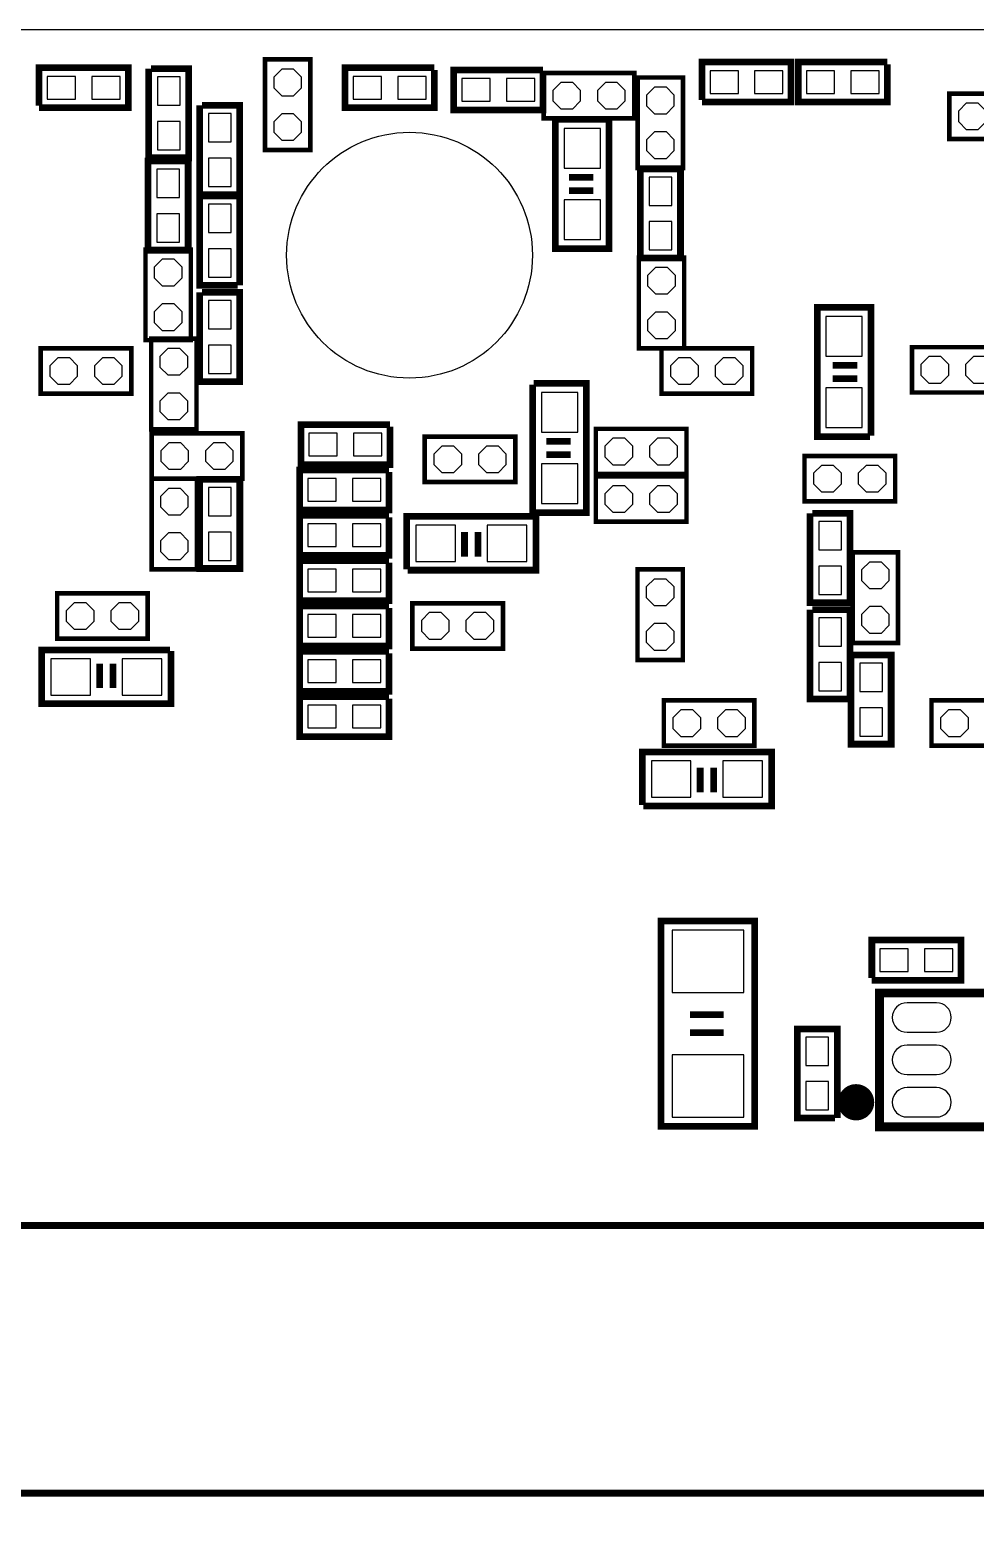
# Model space of a CAD drawing. Header units: millimetres. Extents: x -8 to 226, y -9 to 102.
# Drawn here: x 111.69 to 132.88, y 68.24 to 101.8 of the extents above; entities that cross this region are included whole.
import ezdxf

# ---------------------------------------------------------------- set-up
doc = ezdxf.new("R2010")
doc.units = ezdxf.units.MM
doc.header["$LTSCALE"] = 10
for name, color, linetype in [('BG_OUTLINE', 2, 'Continuous'), ('PG_SILKSCREEN_BOTTOM', 3, 'Continuous'), ('PIN_BOTTOM', 4, 'Continuous')]:
    doc.layers.add(name, color=color, linetype=linetype)

msp = doc.modelspace()

# ---------------------------------------------------------------- linework, layer by layer
at = {"layer": 'BG_OUTLINE'}
msp.add_lwpolyline([(51.099974, -9.350248), (121.299986, -9.350248), (121.799858, -8.850122), (121.799858, -1.745234, -1), (124.549916, -1.745234), (124.549916, -5.900166), (125.049788, -6.400292), (135.849868, -6.400292), (137.249916, -3.975354), (137.249916, -1.400048), (133.299962, -1.400048, -0.414206), (131.549902, 0.349758), (131.549902, 1.64973, -0.414239), (133.299962, 3.39979), (224.499932, 3.39979, 0.414205), (226.499928, 5.399786), (226.499928, 70.799706), (226.499928, 99.799902, 0.414202), (224.499932, 101.799898), (-5.500116, 101.799898, 0.414205)], format="xyb", dxfattribs=at)
at = {"layer": 'PG_SILKSCREEN_BOTTOM'}
for points in [[(111.89589, 100.054664, 0.150114, 0.150114, 0), (113.895886, 100.054664, 0.150114, 0.150114, 0), (113.895886, 100.95484, 0.150114, 0.150114, 0), (111.89589, 100.95484, 0.150114, 0.150114, 0), (111.89589, 100.104702, 0.150114, 0.150114, 0)], [(120.753886, 100.95484, 0.150114, 0.150114, 0), (118.75389, 100.95484, 0.150114, 0.150114, 0), (118.75389, 100.054664, 0.150114, 0.150114, 0), (120.753886, 100.054664, 0.150114, 0.150114, 0), (120.753886, 100.904802, 0.150114, 0.150114, 0)], [(126.75489, 100.181664, 0.150114, 0.150114, 0), (128.754886, 100.181664, 0.150114, 0.150114, 0), (128.754886, 101.08184, 0.150114, 0.150114, 0), (126.75489, 101.08184, 0.150114, 0.150114, 0), (126.75489, 100.231702, 0.150114, 0.150114, 0)], [(130.913886, 101.08184, 0.150114, 0.150114, 0), (128.91389, 101.08184, 0.150114, 0.150114, 0), (128.91389, 100.181664, 0.150114, 0.150114, 0), (130.913886, 100.181664, 0.150114, 0.150114, 0), (130.913886, 101.031802, 0.150114, 0.150114, 0)], [(114.3508, 100.93325, 0.150114, 0.150114, 0), (114.3508, 98.933254, 0.150114, 0.150114, 0), (115.250976, 98.933254, 0.150114, 0.150114, 0), (115.250976, 100.93325, 0.150114, 0.150114, 0), (114.400838, 100.93325, 0.150114, 0.150114, 0)], [(123.192286, 100.90404, 0.150114, 0.150114, 0), (121.19229, 100.90404, 0.150114, 0.150114, 0), (121.19229, 100.003864, 0.150114, 0.150114, 0), (123.192286, 100.003864, 0.150114, 0.150114, 0), (123.192286, 100.854002, 0.150114, 0.150114, 0)], [(115.4938, 100.10775, 0.150114, 0.150114, 0), (115.4938, 98.107754, 0.150114, 0.150114, 0), (116.393976, 98.107754, 0.150114, 0.150114, 0), (116.393976, 100.10775, 0.150114, 0.150114, 0), (115.543838, 100.10775, 0.150114, 0.150114, 0)], [(123.467368, 99.768152, 0.150114, 0.150114, 0), (123.467368, 96.894142, 0.150114, 0.150114, 0), (124.671328, 96.894142, 0.150114, 0.150114, 0), (124.671328, 99.793552, 0.150114, 0.150114, 0), (123.487688, 99.793552, 0.150114, 0.150114, 0)], [(123.771914, 98.495866, 0.150114, 0.150114, 0), (124.321824, 98.495866, 0.150114, 0.150114, 0)], [(116.393976, 96.075754, 0.150114, 0.150114, 0), (116.393976, 98.07575, 0.150114, 0.150114, 0), (115.4938, 98.07575, 0.150114, 0.150114, 0), (115.4938, 96.075754, 0.150114, 0.150114, 0), (116.343938, 96.075754, 0.150114, 0.150114, 0)], [(123.771914, 98.195638, 0.150114, 0.150114, 0), (124.321824, 98.195638, 0.150114, 0.150114, 0)], [(115.4938, 95.91675, 0.150114, 0.150114, 0), (115.4938, 93.916754, 0.150114, 0.150114, 0), (116.393976, 93.916754, 0.150114, 0.150114, 0), (116.393976, 95.91675, 0.150114, 0.150114, 0), (115.543838, 95.91675, 0.150114, 0.150114, 0)], [(130.543808, 92.706952, 0.150114, 0.150114, 0), (130.543808, 95.580962, 0.150114, 0.150114, 0), (129.339848, 95.580962, 0.150114, 0.150114, 0), (129.339848, 92.681552, 0.150114, 0.150114, 0), (130.523488, 92.681552, 0.150114, 0.150114, 0)], [(130.239262, 94.279466, 0.150114, 0.150114, 0), (129.689352, 94.279466, 0.150114, 0.150114, 0)], [(130.239262, 93.979238, 0.150114, 0.150114, 0), (129.689352, 93.979238, 0.150114, 0.150114, 0)], [(122.959368, 93.849952, 0.150114, 0.150114, 0), (122.959368, 90.975942, 0.150114, 0.150114, 0), (124.163328, 90.975942, 0.150114, 0.150114, 0), (124.163328, 93.875352, 0.150114, 0.150114, 0), (122.979688, 93.875352, 0.150114, 0.150114, 0)], [(119.763286, 92.95384, 0.150114, 0.150114, 0), (117.76329, 92.95384, 0.150114, 0.150114, 0), (117.76329, 92.053664, 0.150114, 0.150114, 0), (119.763286, 92.053664, 0.150114, 0.150114, 0), (119.763286, 92.903802, 0.150114, 0.150114, 0)], [(123.263914, 92.577666, 0.150114, 0.150114, 0), (123.813824, 92.577666, 0.150114, 0.150114, 0)], [(123.263914, 92.277438, 0.150114, 0.150114, 0), (123.813824, 92.277438, 0.150114, 0.150114, 0)], [(119.737886, 91.93784, 0.150114, 0.150114, 0), (117.73789, 91.93784, 0.150114, 0.150114, 0), (117.73789, 91.037664, 0.150114, 0.150114, 0), (119.737886, 91.037664, 0.150114, 0.150114, 0), (119.737886, 91.887802, 0.150114, 0.150114, 0)], [(119.737632, 90.92184, 0.150114, 0.150114, 0), (117.737636, 90.92184, 0.150114, 0.150114, 0), (117.737636, 90.021664, 0.150114, 0.150114, 0), (119.737632, 90.021664, 0.150114, 0.150114, 0), (119.737632, 90.871802, 0.150114, 0.150114, 0)], [(120.160288, 89.689432, 0.150114, 0.150114, 0), (123.034298, 89.689432, 0.150114, 0.150114, 0), (123.034298, 90.893392, 0.150114, 0.150114, 0), (120.134888, 90.893392, 0.150114, 0.150114, 0), (120.134888, 89.709752, 0.150114, 0.150114, 0)], [(129.17805, 90.96375, 0.150114, 0.150114, 0), (129.17805, 88.963754, 0.150114, 0.150114, 0), (130.078226, 88.963754, 0.150114, 0.150114, 0), (130.078226, 90.96375, 0.150114, 0.150114, 0), (129.228088, 90.96375, 0.150114, 0.150114, 0)], [(121.432574, 89.993978, 0.150114, 0.150114, 0), (121.432574, 90.543888, 0.150114, 0.150114, 0)], [(121.732802, 89.993978, 0.150114, 0.150114, 0), (121.732802, 90.543888, 0.150114, 0.150114, 0)], [(119.737886, 89.90584, 0.150114, 0.150114, 0), (117.73789, 89.90584, 0.150114, 0.150114, 0), (117.73789, 89.005664, 0.150114, 0.150114, 0), (119.737886, 89.005664, 0.150114, 0.150114, 0), (119.737886, 89.855802, 0.150114, 0.150114, 0)], [(119.737632, 88.88984, 0.150114, 0.150114, 0), (117.737636, 88.88984, 0.150114, 0.150114, 0), (117.737636, 87.989664, 0.150114, 0.150114, 0), (119.737632, 87.989664, 0.150114, 0.150114, 0), (119.737632, 88.839802, 0.150114, 0.150114, 0)], [(129.17805, 88.80475, 0.150114, 0.150114, 0), (129.17805, 86.804754, 0.150114, 0.150114, 0), (130.078226, 86.804754, 0.150114, 0.150114, 0), (130.078226, 88.80475, 0.150114, 0.150114, 0), (129.228088, 88.80475, 0.150114, 0.150114, 0)], [(114.826288, 87.901272, 0.150114, 0.150114, 0), (111.952278, 87.901272, 0.150114, 0.150114, 0), (111.952278, 86.697312, 0.150114, 0.150114, 0), (114.851688, 86.697312, 0.150114, 0.150114, 0), (114.851688, 87.880952, 0.150114, 0.150114, 0)], [(119.737632, 87.87384, 0.150114, 0.150114, 0), (117.737636, 87.87384, 0.150114, 0.150114, 0), (117.737636, 86.973664, 0.150114, 0.150114, 0), (119.737632, 86.973664, 0.150114, 0.150114, 0), (119.737632, 87.823802, 0.150114, 0.150114, 0)], [(113.253774, 87.596726, 0.150114, 0.150114, 0), (113.253774, 87.046816, 0.150114, 0.150114, 0)], [(113.554002, 87.596726, 0.150114, 0.150114, 0), (113.554002, 87.046816, 0.150114, 0.150114, 0)], [(119.737632, 86.85784, 0.150114, 0.150114, 0), (117.737636, 86.85784, 0.150114, 0.150114, 0), (117.737636, 85.957664, 0.150114, 0.150114, 0), (119.737632, 85.957664, 0.150114, 0.150114, 0), (119.737632, 86.807802, 0.150114, 0.150114, 0)], [(125.443488, 84.406232, 0.150114, 0.150114, 0), (128.317498, 84.406232, 0.150114, 0.150114, 0), (128.317498, 85.610192, 0.150114, 0.150114, 0), (125.418088, 85.610192, 0.150114, 0.150114, 0), (125.418088, 84.426552, 0.150114, 0.150114, 0)], [(126.715774, 84.710778, 0.150114, 0.150114, 0), (126.715774, 85.260688, 0.150114, 0.150114, 0)], [(127.016002, 84.710778, 0.150114, 0.150114, 0), (127.016002, 85.260688, 0.150114, 0.150114, 0)], [(130.564636, 80.496664, 0.150114, 0.150114, 0), (132.564632, 80.496664, 0.150114, 0.150114, 0), (132.564632, 81.39684, 0.150114, 0.150114, 0), (130.564636, 81.39684, 0.150114, 0.150114, 0), (130.564636, 80.546702, 0.150114, 0.150114, 0)], [(127.2413, 79.72425, 0.150114, 0.150114, 0), (126.491238, 79.72425, 0.150114, 0.150114, 0)], [(127.2413, 79.324454, 0.150114, 0.150114, 0), (126.491238, 79.324454, 0.150114, 0.150114, 0)], [(129.792222, 77.406754, 0.150114, 0.150114, 0), (129.792222, 79.40675, 0.150114, 0.150114, 0), (128.892046, 79.40675, 0.150114, 0.150114, 0), (128.892046, 77.406754, 0.150114, 0.150114, 0), (129.742184, 77.406754, 0.150114, 0.150114, 0)], [(137.49401, 75.000104, 0.1524, 0.1524, 0), (81.766156, 75.000104, 0.1524, 0.1524, 0)], [(78.093824, 69.000116, 0.1524, 0.1524, 0), (138.676888, 69.000116, 0.1524, 0.1524, 0)]]:
    msp.add_lwpolyline(points, format="xyseb", dxfattribs=at)
for points in [[(116.959888, 101.139752, 0.1016, 0.1016, 0), (116.959888, 99.107752, 0.1016, 0.1016, 0), (117.975888, 99.107752, 0.1016, 0.1016, 0), (117.975888, 101.139752, 0.1016, 0.1016, 0)], [(123.208288, 99.818952, 0.1016, 0.1016, 0), (125.240288, 99.818952, 0.1016, 0.1016, 0), (125.240288, 100.834952, 0.1016, 0.1016, 0), (123.208288, 100.834952, 0.1016, 0.1016, 0)], [(126.332488, 98.701352, 0.1016, 0.1016, 0), (126.332488, 100.733352, 0.1016, 0.1016, 0), (125.316488, 100.733352, 0.1016, 0.1016, 0), (125.316488, 98.701352, 0.1016, 0.1016, 0)], [(134.333234, 100.371402, 0.1016, 0.1016, 0), (132.301234, 100.371402, 0.1016, 0.1016, 0), (132.301234, 99.355402, 0.1016, 0.1016, 0), (134.333234, 99.355402, 0.1016, 0.1016, 0)], [(115.238022, 96.863154, 0.1524, 0.1524, 0), (115.238022, 98.86315, 0.1524, 0.1524, 0), (114.337846, 98.86315, 0.1524, 0.1524, 0), (114.337846, 96.863154, 0.1524, 0.1524, 0)], [(125.3744, 98.68535, 0.1524, 0.1524, 0), (125.3744, 96.685354, 0.1524, 0.1524, 0), (126.274576, 96.685354, 0.1524, 0.1524, 0), (126.274576, 98.68535, 0.1524, 0.1524, 0)], [(114.279934, 96.878902, 0.1016, 0.1016, 0), (114.279934, 94.846902, 0.1016, 0.1016, 0), (115.295934, 94.846902, 0.1016, 0.1016, 0), (115.295934, 96.878902, 0.1016, 0.1016, 0)], [(125.341888, 96.694752, 0.1016, 0.1016, 0), (125.341888, 94.662752, 0.1016, 0.1016, 0), (126.357888, 94.662752, 0.1016, 0.1016, 0), (126.357888, 96.694752, 0.1016, 0.1016, 0)], [(111.930688, 93.646752, 0.1016, 0.1016, 0), (113.962688, 93.646752, 0.1016, 0.1016, 0), (113.962688, 94.662752, 0.1016, 0.1016, 0), (111.930688, 94.662752, 0.1016, 0.1016, 0)], [(115.422934, 92.846652, 0.1016, 0.1016, 0), (115.422934, 94.878652, 0.1016, 0.1016, 0), (114.406934, 94.878652, 0.1016, 0.1016, 0), (114.406934, 92.846652, 0.1016, 0.1016, 0)], [(127.881888, 94.662752, 0.1016, 0.1016, 0), (125.849888, 94.662752, 0.1016, 0.1016, 0), (125.849888, 93.646752, 0.1016, 0.1016, 0), (127.881888, 93.646752, 0.1016, 0.1016, 0)], [(131.463288, 93.672152, 0.1016, 0.1016, 0), (133.495288, 93.672152, 0.1016, 0.1016, 0), (133.495288, 94.688152, 0.1016, 0.1016, 0), (131.463288, 94.688152, 0.1016, 0.1016, 0)], [(114.419888, 91.741752, 0.1016, 0.1016, 0), (116.451888, 91.741752, 0.1016, 0.1016, 0), (116.451888, 92.757752, 0.1016, 0.1016, 0), (114.419888, 92.757752, 0.1016, 0.1016, 0)], [(120.541288, 91.665552, 0.1016, 0.1016, 0), (122.573288, 91.665552, 0.1016, 0.1016, 0), (122.573288, 92.681552, 0.1016, 0.1016, 0), (120.541288, 92.681552, 0.1016, 0.1016, 0)], [(126.408688, 92.859352, 0.1016, 0.1016, 0), (124.376688, 92.859352, 0.1016, 0.1016, 0), (124.376688, 91.843352, 0.1016, 0.1016, 0), (126.408688, 91.843352, 0.1016, 0.1016, 0)], [(131.088638, 92.249752, 0.1016, 0.1016, 0), (129.056638, 92.249752, 0.1016, 0.1016, 0), (129.056638, 91.233752, 0.1016, 0.1016, 0), (131.088638, 91.233752, 0.1016, 0.1016, 0)], [(114.419888, 91.741752, 0.1016, 0.1016, 0), (114.419888, 89.709752, 0.1016, 0.1016, 0), (115.435888, 89.709752, 0.1016, 0.1016, 0), (115.435888, 91.741752, 0.1016, 0.1016, 0)], [(115.4938, 91.72575, 0.1524, 0.1524, 0), (115.4938, 89.725754, 0.1524, 0.1524, 0), (116.393976, 89.725754, 0.1524, 0.1524, 0), (116.393976, 91.72575, 0.1524, 0.1524, 0)], [(126.408688, 91.792552, 0.1016, 0.1016, 0), (124.376688, 91.792552, 0.1016, 0.1016, 0), (124.376688, 90.776552, 0.1016, 0.1016, 0), (126.408688, 90.776552, 0.1016, 0.1016, 0)], [(131.152138, 88.058752, 0.1016, 0.1016, 0), (131.152138, 90.090752, 0.1016, 0.1016, 0), (130.136138, 90.090752, 0.1016, 0.1016, 0), (130.136138, 88.058752, 0.1016, 0.1016, 0)], [(125.310138, 89.709752, 0.1016, 0.1016, 0), (125.310138, 87.677752, 0.1016, 0.1016, 0), (126.326138, 87.677752, 0.1016, 0.1016, 0), (126.326138, 89.709752, 0.1016, 0.1016, 0)], [(114.330734, 89.170002, 0.1016, 0.1016, 0), (112.298734, 89.170002, 0.1016, 0.1016, 0), (112.298734, 88.154002, 0.1016, 0.1016, 0), (114.330734, 88.154002, 0.1016, 0.1016, 0)], [(120.261634, 87.931752, 0.1016, 0.1016, 0), (122.293634, 87.931752, 0.1016, 0.1016, 0), (122.293634, 88.947752, 0.1016, 0.1016, 0), (120.261634, 88.947752, 0.1016, 0.1016, 0)], [(130.0988, 87.78875, 0.1524, 0.1524, 0), (130.0988, 85.788754, 0.1524, 0.1524, 0), (130.998976, 85.788754, 0.1524, 0.1524, 0), (130.998976, 87.78875, 0.1524, 0.1524, 0)], [(125.900434, 85.753702, 0.1016, 0.1016, 0), (127.932434, 85.753702, 0.1016, 0.1016, 0), (127.932434, 86.769702, 0.1016, 0.1016, 0), (125.900434, 86.769702, 0.1016, 0.1016, 0)], [(133.933184, 86.769702, 0.1016, 0.1016, 0), (131.901184, 86.769702, 0.1016, 0.1016, 0), (131.901184, 85.753702, 0.1016, 0.1016, 0), (133.933184, 85.753702, 0.1016, 0.1016, 0)], [(127.941324, 77.224382, 0.150114, 0.150114, 0), (127.941324, 81.824322, 0.150114, 0.150114, 0), (125.841252, 81.824322, 0.150114, 0.150114, 0), (125.841252, 77.224382, 0.150114, 0.150114, 0)], [(130.734562, 77.211428, 0.199898, 0.199898, 0), (134.934706, 77.211428, 0.199898, 0.199898, 0), (134.934706, 80.211676, 0.199898, 0.199898, 0), (130.734562, 80.211676, 0.199898, 0.199898, 0)], [(130.414776, 77.761592, 0.4064, 0.4064, 1), (130.008092, 77.761512, 0.4064, 0.4064, 1)]]:
    msp.add_lwpolyline(points, format="xyseb", close=True, dxfattribs=at)
at = {"layer": 'PIN_BOTTOM'}
for points in [[(112.713516, 100.758752), (112.078516, 100.758752), (112.078516, 100.250752), (112.713516, 100.250752)], [(113.71326, 100.758752), (113.07826, 100.758752), (113.07826, 100.250752), (113.71326, 100.250752)], [(115.054888, 100.115624), (115.054888, 100.750624), (114.546888, 100.750624), (114.546888, 100.115624)], [(117.594136, 100.319078), (117.34164, 100.319078), (117.163088, 100.49763), (117.163088, 100.750126), (117.34164, 100.928678), (117.594136, 100.928678), (117.772688, 100.750126), (117.772688, 100.49763)], [(118.936516, 100.250752), (119.571516, 100.250752), (119.571516, 100.758752), (118.936516, 100.758752)], [(119.93626, 100.250752), (120.57126, 100.250752), (120.57126, 100.758752), (119.93626, 100.758752)], [(121.374916, 100.199952), (122.009916, 100.199952), (122.009916, 100.707952), (121.374916, 100.707952)], [(122.37466, 100.199952), (123.00966, 100.199952), (123.00966, 100.707952), (122.37466, 100.707952)], [(127.572516, 100.885752), (126.937516, 100.885752), (126.937516, 100.377752), (127.572516, 100.377752)], [(128.57226, 100.885752), (127.93726, 100.885752), (127.93726, 100.377752), (128.57226, 100.377752)], [(129.096516, 100.377752), (129.731516, 100.377752), (129.731516, 100.885752), (129.096516, 100.885752)], [(130.09626, 100.377752), (130.73126, 100.377752), (130.73126, 100.885752), (130.09626, 100.885752)], [(123.85041, 100.022152), (123.597914, 100.022152), (123.419362, 100.200704), (123.419362, 100.4532), (123.597914, 100.631752), (123.85041, 100.631752), (124.028962, 100.4532), (124.028962, 100.200704)], [(124.850662, 100.022152), (124.598166, 100.022152), (124.419614, 100.200704), (124.419614, 100.4532), (124.598166, 100.631752), (124.850662, 100.631752), (125.029214, 100.4532), (125.029214, 100.200704)], [(125.950736, 99.912678), (125.69824, 99.912678), (125.519688, 100.09123), (125.519688, 100.343726), (125.69824, 100.522278), (125.950736, 100.522278), (126.129288, 100.343726), (126.129288, 100.09123)], [(132.943356, 99.558602), (132.69086, 99.558602), (132.512308, 99.737154), (132.512308, 99.98965), (132.69086, 100.168202), (132.943356, 100.168202), (133.121908, 99.98965), (133.121908, 99.737154)], [(115.054888, 99.11588), (115.054888, 99.75088), (114.546888, 99.75088), (114.546888, 99.11588)], [(116.197888, 99.290124), (116.197888, 99.925124), (115.689888, 99.925124), (115.689888, 99.290124)], [(117.594136, 99.318826), (117.34164, 99.318826), (117.163088, 99.497378), (117.163088, 99.749874), (117.34164, 99.928426), (117.594136, 99.928426), (117.772688, 99.749874), (117.772688, 99.497378)], [(124.478288, 98.701352), (124.478288, 99.590352), (123.665488, 99.590352), (123.665488, 98.701352)], [(125.950736, 98.912426), (125.69824, 98.912426), (125.519688, 99.090978), (125.519688, 99.343474), (125.69824, 99.522026), (125.950736, 99.522026), (126.129288, 99.343474), (126.129288, 99.090978)], [(114.533934, 98.680524), (114.533934, 98.045524), (115.041934, 98.045524), (115.041934, 98.680524)], [(116.197888, 98.29038), (116.197888, 98.92538), (115.689888, 98.92538), (115.689888, 98.29038)], [(126.078488, 97.867724), (126.078488, 98.502724), (125.570488, 98.502724), (125.570488, 97.867724)], [(114.533934, 97.68078), (114.533934, 97.04578), (115.041934, 97.04578), (115.041934, 97.68078)], [(115.689888, 97.893124), (115.689888, 97.258124), (116.197888, 97.258124), (116.197888, 97.893124)], [(124.478288, 97.101152), (124.478288, 97.990152), (123.665488, 97.990152), (123.665488, 97.101152)], [(126.078488, 96.86798), (126.078488, 97.50298), (125.570488, 97.50298), (125.570488, 96.86798)], [(114.914182, 96.058228), (114.661686, 96.058228), (114.483134, 96.23678), (114.483134, 96.489276), (114.661686, 96.667828), (114.914182, 96.667828), (115.092734, 96.489276), (115.092734, 96.23678)], [(115.689888, 96.89338), (115.689888, 96.25838), (116.197888, 96.25838), (116.197888, 96.89338)], [(125.976136, 95.874078), (125.72364, 95.874078), (125.545088, 96.05263), (125.545088, 96.305126), (125.72364, 96.483678), (125.976136, 96.483678), (126.154688, 96.305126), (126.154688, 96.05263)], [(114.914182, 95.057976), (114.661686, 95.057976), (114.483134, 95.236528), (114.483134, 95.489024), (114.661686, 95.667576), (114.914182, 95.667576), (115.092734, 95.489024), (115.092734, 95.236528)], [(116.197888, 95.099124), (116.197888, 95.734124), (115.689888, 95.734124), (115.689888, 95.099124)], [(125.976136, 94.873826), (125.72364, 94.873826), (125.545088, 95.052378), (125.545088, 95.304874), (125.72364, 95.483426), (125.976136, 95.483426), (126.154688, 95.304874), (126.154688, 95.052378)], [(129.532888, 95.373952), (129.532888, 94.484952), (130.345688, 94.484952), (130.345688, 95.373952)], [(115.041182, 94.057978), (114.788686, 94.057978), (114.610134, 94.23653), (114.610134, 94.489026), (114.788686, 94.667578), (115.041182, 94.667578), (115.219734, 94.489026), (115.219734, 94.23653)], [(116.197888, 94.09938), (116.197888, 94.73438), (115.689888, 94.73438), (115.689888, 94.09938)], [(112.57281, 93.849952), (112.320314, 93.849952), (112.141762, 94.028504), (112.141762, 94.281), (112.320314, 94.459552), (112.57281, 94.459552), (112.751362, 94.281), (112.751362, 94.028504)], [(113.573062, 93.849952), (113.320566, 93.849952), (113.142014, 94.028504), (113.142014, 94.281), (113.320566, 94.459552), (113.573062, 94.459552), (113.751614, 94.281), (113.751614, 94.028504)], [(126.49201, 93.849952), (126.239514, 93.849952), (126.060962, 94.028504), (126.060962, 94.281), (126.239514, 94.459552), (126.49201, 94.459552), (126.670562, 94.281), (126.670562, 94.028504)], [(127.492262, 93.849952), (127.239766, 93.849952), (127.061214, 94.028504), (127.061214, 94.281), (127.239766, 94.459552), (127.492262, 94.459552), (127.670814, 94.281), (127.670814, 94.028504)], [(132.10541, 93.875352), (131.852914, 93.875352), (131.674362, 94.053904), (131.674362, 94.3064), (131.852914, 94.484952), (132.10541, 94.484952), (132.283962, 94.3064), (132.283962, 94.053904)], [(133.105662, 93.875352), (132.853166, 93.875352), (132.674614, 94.053904), (132.674614, 94.3064), (132.853166, 94.484952), (133.105662, 94.484952), (133.284214, 94.3064), (133.284214, 94.053904)], [(115.041182, 93.057726), (114.788686, 93.057726), (114.610134, 93.236278), (114.610134, 93.488774), (114.788686, 93.667326), (115.041182, 93.667326), (115.219734, 93.488774), (115.219734, 93.236278)], [(123.970288, 92.783152), (123.970288, 93.672152), (123.157488, 93.672152), (123.157488, 92.783152)], [(129.532888, 93.773752), (129.532888, 92.884752), (130.345688, 92.884752), (130.345688, 93.773752)], [(117.945916, 92.249752), (118.580916, 92.249752), (118.580916, 92.757752), (117.945916, 92.757752)], [(118.94566, 92.249752), (119.58066, 92.249752), (119.58066, 92.757752), (118.94566, 92.757752)], [(125.01881, 92.046552), (124.766314, 92.046552), (124.587762, 92.225104), (124.587762, 92.4776), (124.766314, 92.656152), (125.01881, 92.656152), (125.197362, 92.4776), (125.197362, 92.225104)], [(126.019062, 92.046552), (125.766566, 92.046552), (125.588014, 92.225104), (125.588014, 92.4776), (125.766566, 92.656152), (126.019062, 92.656152), (126.197614, 92.4776), (126.197614, 92.225104)], [(115.06201, 91.944952), (114.809514, 91.944952), (114.630962, 92.123504), (114.630962, 92.376), (114.809514, 92.554552), (115.06201, 92.554552), (115.240562, 92.376), (115.240562, 92.123504)], [(116.062262, 91.944952), (115.809766, 91.944952), (115.631214, 92.123504), (115.631214, 92.376), (115.809766, 92.554552), (116.062262, 92.554552), (116.240814, 92.376), (116.240814, 92.123504)], [(121.18341, 91.868752), (120.930914, 91.868752), (120.752362, 92.047304), (120.752362, 92.2998), (120.930914, 92.478352), (121.18341, 92.478352), (121.361962, 92.2998), (121.361962, 92.047304)], [(122.183662, 91.868752), (121.931166, 91.868752), (121.752614, 92.047304), (121.752614, 92.2998), (121.931166, 92.478352), (122.183662, 92.478352), (122.362214, 92.2998), (122.362214, 92.047304)], [(123.970288, 91.182952), (123.970288, 92.071952), (123.157488, 92.071952), (123.157488, 91.182952)], [(129.69876, 91.436952), (129.446264, 91.436952), (129.267712, 91.615504), (129.267712, 91.868), (129.446264, 92.046552), (129.69876, 92.046552), (129.877312, 91.868), (129.877312, 91.615504)], [(130.699012, 91.436952), (130.446516, 91.436952), (130.267964, 91.615504), (130.267964, 91.868), (130.446516, 92.046552), (130.699012, 92.046552), (130.877564, 91.868), (130.877564, 91.615504)], [(117.920516, 91.233752), (118.555516, 91.233752), (118.555516, 91.741752), (117.920516, 91.741752)], [(118.92026, 91.233752), (119.55526, 91.233752), (119.55526, 91.741752), (118.92026, 91.741752)], [(115.054136, 90.921078), (114.80164, 90.921078), (114.623088, 91.09963), (114.623088, 91.352126), (114.80164, 91.530678), (115.054136, 91.530678), (115.232688, 91.352126), (115.232688, 91.09963)], [(116.197888, 90.908124), (116.197888, 91.543124), (115.689888, 91.543124), (115.689888, 90.908124)], [(125.01881, 90.979752), (124.766314, 90.979752), (124.587762, 91.158304), (124.587762, 91.4108), (124.766314, 91.589352), (125.01881, 91.589352), (125.197362, 91.4108), (125.197362, 91.158304)], [(126.019062, 90.979752), (125.766566, 90.979752), (125.588014, 91.158304), (125.588014, 91.4108), (125.766566, 91.589352), (126.019062, 91.589352), (126.197614, 91.4108), (126.197614, 91.158304)], [(117.920262, 90.217752), (118.555262, 90.217752), (118.555262, 90.725752), (117.920262, 90.725752)], [(118.920006, 90.217752), (119.555006, 90.217752), (119.555006, 90.725752), (118.920006, 90.725752)], [(121.227088, 90.700352), (120.338088, 90.700352), (120.338088, 89.887552), (121.227088, 89.887552)], [(122.827288, 90.700352), (121.938288, 90.700352), (121.938288, 89.887552), (122.827288, 89.887552)], [(129.882138, 90.146124), (129.882138, 90.781124), (129.374138, 90.781124), (129.374138, 90.146124)], [(115.054136, 89.920826), (114.80164, 89.920826), (114.623088, 90.099378), (114.623088, 90.351874), (114.80164, 90.530426), (115.054136, 90.530426), (115.232688, 90.351874), (115.232688, 90.099378)], [(116.197888, 89.90838), (116.197888, 90.54338), (115.689888, 90.54338), (115.689888, 89.90838)], [(117.920516, 89.201752), (118.555516, 89.201752), (118.555516, 89.709752), (117.920516, 89.709752)], [(118.92026, 89.201752), (119.55526, 89.201752), (119.55526, 89.709752), (118.92026, 89.709752)], [(129.882138, 89.14638), (129.882138, 89.78138), (129.374138, 89.78138), (129.374138, 89.14638)], [(130.770386, 89.270078), (130.51789, 89.270078), (130.339338, 89.44863), (130.339338, 89.701126), (130.51789, 89.879678), (130.770386, 89.879678), (130.948938, 89.701126), (130.948938, 89.44863)], [(125.944386, 88.889078), (125.69189, 88.889078), (125.513338, 89.06763), (125.513338, 89.320126), (125.69189, 89.498678), (125.944386, 89.498678), (126.122938, 89.320126), (126.122938, 89.06763)], [(112.940856, 88.357202), (112.68836, 88.357202), (112.509808, 88.535754), (112.509808, 88.78825), (112.68836, 88.966802), (112.940856, 88.966802), (113.119408, 88.78825), (113.119408, 88.535754)], [(113.941108, 88.357202), (113.688612, 88.357202), (113.51006, 88.535754), (113.51006, 88.78825), (113.688612, 88.966802), (113.941108, 88.966802), (114.11966, 88.78825), (114.11966, 88.535754)], [(117.920262, 88.185752), (118.555262, 88.185752), (118.555262, 88.693752), (117.920262, 88.693752)], [(118.920006, 88.185752), (119.555006, 88.185752), (119.555006, 88.693752), (118.920006, 88.693752)], [(120.903756, 88.134952), (120.65126, 88.134952), (120.472708, 88.313504), (120.472708, 88.566), (120.65126, 88.744552), (120.903756, 88.744552), (121.082308, 88.566), (121.082308, 88.313504)], [(121.904008, 88.134952), (121.651512, 88.134952), (121.47296, 88.313504), (121.47296, 88.566), (121.651512, 88.744552), (121.904008, 88.744552), (122.08256, 88.566), (122.08256, 88.313504)], [(129.882138, 87.987124), (129.882138, 88.622124), (129.374138, 88.622124), (129.374138, 87.987124)], [(130.770386, 88.269826), (130.51789, 88.269826), (130.339338, 88.448378), (130.339338, 88.700874), (130.51789, 88.879426), (130.770386, 88.879426), (130.948938, 88.700874), (130.948938, 88.448378)], [(125.944386, 87.888826), (125.69189, 87.888826), (125.513338, 88.067378), (125.513338, 88.319874), (125.69189, 88.498426), (125.944386, 88.498426), (126.122938, 88.319874), (126.122938, 88.067378)], [(112.159288, 86.890352), (113.048288, 86.890352), (113.048288, 87.703152), (112.159288, 87.703152)], [(113.759488, 86.890352), (114.648488, 86.890352), (114.648488, 87.703152), (113.759488, 87.703152)], [(117.920262, 87.169752), (118.555262, 87.169752), (118.555262, 87.677752), (117.920262, 87.677752)], [(118.920006, 87.169752), (119.555006, 87.169752), (119.555006, 87.677752), (118.920006, 87.677752)], [(129.882138, 86.98738), (129.882138, 87.62238), (129.374138, 87.62238), (129.374138, 86.98738)], [(130.802888, 86.971124), (130.802888, 87.606124), (130.294888, 87.606124), (130.294888, 86.971124)], [(117.920262, 86.153752), (118.555262, 86.153752), (118.555262, 86.661752), (117.920262, 86.661752)], [(118.920006, 86.153752), (119.555006, 86.153752), (119.555006, 86.661752), (118.920006, 86.661752)], [(130.802888, 85.97138), (130.802888, 86.60638), (130.294888, 86.60638), (130.294888, 85.97138)], [(126.542556, 85.956902), (126.29006, 85.956902), (126.111508, 86.135454), (126.111508, 86.38795), (126.29006, 86.566502), (126.542556, 86.566502), (126.721108, 86.38795), (126.721108, 86.135454)], [(127.542808, 85.956902), (127.290312, 85.956902), (127.11176, 86.135454), (127.11176, 86.38795), (127.290312, 86.566502), (127.542808, 86.566502), (127.72136, 86.38795), (127.72136, 86.135454)], [(132.543306, 85.956902), (132.29081, 85.956902), (132.112258, 86.135454), (132.112258, 86.38795), (132.29081, 86.566502), (132.543306, 86.566502), (132.721858, 86.38795), (132.721858, 86.135454)], [(126.510288, 85.417152), (125.621288, 85.417152), (125.621288, 84.604352), (126.510288, 84.604352)], [(128.110488, 85.417152), (127.221488, 85.417152), (127.221488, 84.604352), (128.110488, 84.604352)], [(126.091188, 80.2259), (127.691388, 80.2259), (127.691388, 81.6229), (126.091188, 81.6229)], [(131.382262, 81.200752), (130.747262, 81.200752), (130.747262, 80.692752), (131.382262, 80.692752)], [(132.382006, 81.200752), (131.747006, 81.200752), (131.747006, 80.692752), (132.382006, 80.692752)], [(129.088134, 79.224124), (129.088134, 78.589124), (129.596134, 78.589124), (129.596134, 79.224124)], [(126.091188, 77.425804), (127.691388, 77.425804), (127.691388, 78.822804), (126.091188, 78.822804)], [(129.088134, 78.22438), (129.088134, 77.58938), (129.596134, 77.58938), (129.596134, 78.22438)]]:
    msp.add_lwpolyline(points, close=True, dxfattribs=at)
for points in [[(132.014722, 79.991712), (131.354322, 79.991712, 1), (131.354322, 79.331312), (132.014722, 79.331312, 1)], [(132.014722, 79.041752), (131.354322, 79.041752, 1), (131.354322, 78.381352), (132.014722, 78.381352, 1)], [(132.014722, 78.091792), (131.354322, 78.091792, 1), (131.354322, 77.431392), (132.014722, 77.431392, 1)]]:
    msp.add_lwpolyline(points, format="xyb", close=True, dxfattribs=at)
msp.add_circle((120.199658, 96.74987), 2.7559, dxfattribs=at)

doc.saveas('drawing.dxf')
